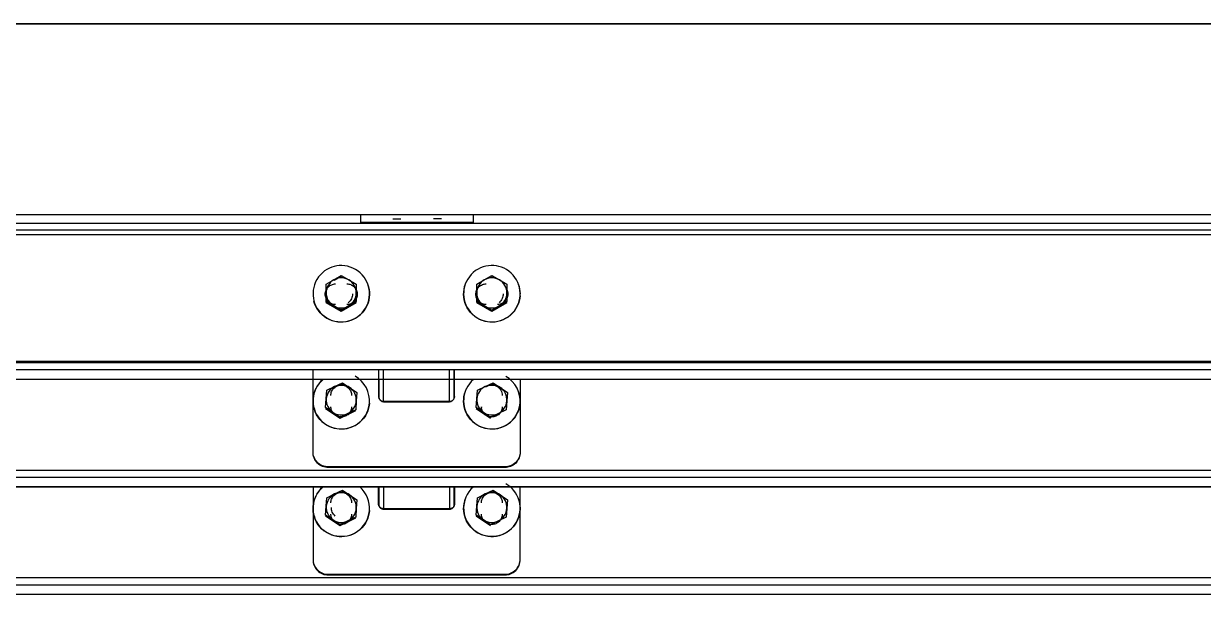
# Model space of a CAD drawing. Header units: millimetres. Extents: x 4625 to 14334, y 16216 to 31562.
# Drawn here: x 9038 to 9665, y 24792 to 25095 of the extents above; entities that cross this region are included whole.
import ezdxf

# ---------------------------------------------------------------- set-up
doc = ezdxf.new("R2010")
doc.units = ezdxf.units.MM
doc.header["$LTSCALE"] = 3
doc.layers.add('Default', color=7, linetype='Continuous')

msp = doc.modelspace()

# ---------------------------------------------------------------- linework, layer by layer
at = {"layer": 'Default'}
for p, q in [((8414.65, 25094.55), (10915.65, 25094.55)), ((8414.65, 25094.41), (10915.65, 25094.41)), ((8412.65, 24993.3), (10917.65, 24993.3)), ((9217.48, 24989.02), (9217.48, 24993.01)), ((9277.48, 24989.02), (9217.48, 24989.02)), ((9234.48, 24991.01), (9238.73, 24991.01)), ((9260.48, 24991.01), (9256.23, 24991.01)), ((9277.48, 24989.02), (9277.48, 24993.01)), ((10917.65, 24988.49), (8412.65, 24988.49)), ((8452.65, 24985.14), (10877.65, 24985.14)), ((10877.65, 24982.48), (8452.65, 24982.48)), ((9207.15, 24960.41), (9203.34, 24958.21)), ((9287.15, 24960.8), (9287.15, 24959.62)), ((9199.15, 24946.58), (9199.15, 24946.98)), ((9199.15, 24946.58), (9207.15, 24941.98)), ((9207.15, 24941.98), (9215.15, 24946.58)), ((9215.15, 24946.58), (9215.15, 24946.98)), ((9279.15, 24946.58), (9279.15, 24946.98)), ((9279.15, 24946.58), (9287.15, 24941.98)), ((9287.15, 24941.98), (9295.15, 24946.58)), ((9295.15, 24946.58), (9295.15, 24946.98)), ((9207.15, 24942.37), (9207.15, 24943.66)), ((10878.65, 24914.5), (8451.65, 24914.5)), ((10875.65, 24915.14), (8454.65, 24915.14)), ((10875.65, 24915), (8454.65, 24915)), ((10878.65, 24910.77), (8451.65, 24910.77)), ((9192.15, 24866.95), (9192.15, 24910.77)), ((9192.15, 24867.3), (9192.15, 24910.77)), ((9227.15, 24896.38), (9227.15, 24910.77)), ((9229.65, 24893.89), (9229.65, 24910.77)), ((9264.65, 24893.89), (9264.65, 24910.77)), ((9267.15, 24896.38), (9267.15, 24910.77)), ((9267.15, 24896.38), (9267.15, 24910.77)), ((9267.3, 24896.23), (9267.3, 24910.77)), ((10878.65, 24905.67), (8451.65, 24905.67)), ((10878.65, 24905.67), (8451.65, 24905.67)), ((9207.8, 24903.96), (9207.71, 24902.78)), ((9227, 24905.67), (9227, 24896.23)), ((9227.15, 24905.67), (9227.15, 24896.38)), ((9287.8, 24903.96), (9287.71, 24902.78)), ((9302.15, 24905.67), (9302.15, 24866.95)), ((9302.15, 24905.67), (9302.15, 24867.3)), ((9227, 24896.58), (9227, 24896.23)), ((9267.3, 24896.58), (9267.3, 24896.23)), ((9198.85, 24890.34), (9206.51, 24885.18)), ((9206.51, 24885.18), (9214.81, 24889.22)), ((9229.5, 24894.09), (9264.8, 24894.09)), ((9229.65, 24893.89), (9264.65, 24893.89)), ((9278.85, 24890.34), (9286.51, 24885.18)), ((9281.65, 24891.24), (9281.65, 24890.89)), ((8451.65, 24857.48), (10878.65, 24857.48)), ((9294.15, 24859.32), (9200.15, 24859.32)), ((9294.15, 24858.97), (9200.15, 24858.97)), ((8451.65, 24853.74), (10878.65, 24853.74)), ((8451.65, 24848.65), (10878.65, 24848.65)), ((10878.65, 24848.64), (8451.65, 24848.64)), ((9192.15, 24848.65), (9192.15, 24809.93)), ((9192.15, 24848.65), (9192.15, 24810.28)), ((9207.8, 24846.94), (9207.71, 24845.76)), ((9227, 24839.21), (9227, 24848.65)), ((9227.15, 24848.65), (9227.15, 24839.35)), ((9227.15, 24848.65), (9227.15, 24839.35)), ((9229.65, 24848.65), (9229.65, 24836.86)), ((9264.65, 24848.65), (9264.65, 24836.86)), ((9267.15, 24839.35), (9267.15, 24848.65)), ((9267.15, 24848.65), (9267.15, 24839.35)), ((9267.3, 24848.65), (9267.3, 24839.21)), ((9287.8, 24846.94), (9287.71, 24845.76)), ((9302.15, 24809.93), (9302.15, 24848.65)), ((9302.15, 24810.28), (9302.15, 24848.65)), ((9227, 24839.21), (9227, 24839.55)), ((9267.3, 24839.21), (9267.3, 24839.55)), ((9198.85, 24833.31), (9206.51, 24828.16)), ((9206.51, 24828.16), (9214.81, 24832.2)), ((9264.8, 24837.06), (9229.5, 24837.06)), ((9229.65, 24836.86), (9264.65, 24836.86)), ((9278.85, 24833.31), (9286.51, 24828.16)), ((9281.65, 24833.87), (9281.65, 24834.22)), ((9200.15, 24802.3), (9294.15, 24802.3)), ((9200.15, 24801.95), (9294.15, 24801.95)), ((10878.65, 24800.45), (8451.65, 24800.45)), ((8451.65, 24796.71), (10878.65, 24796.71)), ((10878.65, 24791.62), (8451.65, 24791.62)), ((10878.65, 24791.61), (8451.65, 24791.61))]:
    msp.add_line(p, q, dxfattribs=at)
for points in [[(9221.68, 24954.93, 0), (9221.28, 24956.22, 0), (9220.75, 24957.51, 0), (9220.08, 24958.77, 0), (9219.28, 24960, 0), (9218.33, 24961.17, 0), (9217.26, 24962.25, 0), (9216.06, 24963.23, 0), (9214.77, 24964.08, 0), (9213.39, 24964.8, 0), (9211.96, 24965.37, 0), (9210.49, 24965.78, 0), (9209.01, 24966.04, 0), (9207.54, 24966.15, 0), (9206.11, 24966.12, 0), (9204.72, 24965.96, 0), (9203.4, 24965.68, 0), (9202.11, 24965.29, 0), (9200.82, 24964.76, 0), (9199.55, 24964.09, 0), (9198.32, 24963.29, 0), (9197.15, 24962.34, 0), (9196.07, 24961.27, 0), (9195.09, 24960.08, 0), (9194.23, 24958.79, 0), (9193.51, 24957.42, 0), (9192.94, 24955.99, 0), (9192.53, 24954.52, 0), (9192.27, 24953.05, 0), (9192.16, 24951.58, 0), (9192.19, 24950.15, 0), (9192.35, 24948.77, 0), (9192.63, 24947.45, 0)], [(9302.11, 24950.15, 0), (9302.15, 24951.49, 0), (9302.06, 24952.88, 0), (9301.83, 24954.3, 0), (9301.45, 24955.72, 0), (9300.92, 24957.12, 0), (9300.25, 24958.49, 0), (9299.43, 24959.79, 0), (9298.47, 24961.01, 0), (9297.4, 24962.12, 0), (9296.22, 24963.11, 0), (9294.95, 24963.97, 0), (9293.63, 24964.69, 0), (9292.27, 24965.26, 0), (9290.9, 24965.68, 0), (9289.54, 24965.96, 0), (9288.2, 24966.12, 0), (9286.85, 24966.15, 0), (9285.46, 24966.06, 0), (9284.04, 24965.83, 0), (9282.62, 24965.46, 0), (9281.21, 24964.93, 0), (9279.84, 24964.26, 0), (9278.53, 24963.44, 0), (9277.31, 24962.48, 0), (9276.19, 24961.41, 0), (9275.2, 24960.23, 0), (9274.34, 24958.97, 0), (9273.62, 24957.66, 0), (9273.05, 24956.3, 0), (9272.63, 24954.93, 0), (9272.34, 24953.57, 0), (9272.19, 24952.24, 0)], [(9203.15, 24958.55, 0), (9202.31, 24957.99, 0), (9201.52, 24957.31, 0), (9200.82, 24956.51, 0), (9200.22, 24955.63, 0), (9199.75, 24954.67, 0), (9199.41, 24953.67, 0), (9199.22, 24952.65, 0), (9199.15, 24951.64, 0)], [(9199.15, 24956.2, 0), (9203.15, 24958.55, 0)], [(9203.15, 24958.55, 0), (9207.15, 24960.8, 0)], [(9211.15, 24958.55, 0), (9210.24, 24959, 0), (9209.26, 24959.34, 0), (9208.22, 24959.55, 0), (9207.15, 24959.62, 0), (9206.08, 24959.55, 0), (9205.05, 24959.34, 0), (9204.06, 24959, 0), (9203.15, 24958.55, 0)], [(9207.15, 24960.8, 0), (9211.15, 24958.55, 0)], [(9215.15, 24951.64, 0), (9215.09, 24952.65, 0), (9214.89, 24953.67, 0), (9214.55, 24954.67, 0), (9214.08, 24955.63, 0), (9213.48, 24956.51, 0), (9212.78, 24957.31, 0), (9212, 24957.99, 0), (9211.15, 24958.55, 0)], [(9211.15, 24958.55, 0), (9215.15, 24956.2, 0)], [(9219.84, 24959.03, 0), (9220.95, 24956.93, 0), (9221.68, 24954.79, 0)], [(9272.19, 24952.1, 0), (9272.36, 24953.55, 0), (9272.69, 24955.03, 0), (9273.19, 24956.51, 0), (9273.85, 24957.97, 0)], [(9279.15, 24956.2, 0), (9283.15, 24958.55, 0)], [(9283.15, 24958.55, 0), (9282.31, 24957.99, 0), (9281.52, 24957.31, 0), (9280.82, 24956.51, 0), (9280.22, 24955.63, 0), (9279.75, 24954.67, 0), (9279.41, 24953.67, 0), (9279.22, 24952.65, 0), (9279.15, 24951.64, 0)], [(9283.15, 24958.55, 0), (9287.15, 24960.8, 0)], [(9287.15, 24959.62, 0), (9286.08, 24959.55, 0), (9285.05, 24959.34, 0), (9284.06, 24959, 0), (9283.15, 24958.55, 0)], [(9287.15, 24960.8, 0), (9291.15, 24958.55, 0)], [(9291.15, 24958.55, 0), (9290.24, 24959, 0), (9289.26, 24959.34, 0), (9288.22, 24959.55, 0), (9287.15, 24959.62, 0)], [(9291.15, 24958.55, 0), (9295.15, 24956.2, 0)], [(9295.15, 24951.64, 0), (9295.09, 24952.65, 0), (9294.89, 24953.67, 0), (9294.55, 24954.67, 0), (9294.08, 24955.63, 0), (9293.48, 24956.51, 0), (9292.78, 24957.31, 0), (9292, 24957.99, 0), (9291.15, 24958.55, 0)], [(9192.63, 24947.45, 0), (9193.02, 24946.16, 0), (9193.55, 24944.88, 0), (9194.22, 24943.61, 0), (9195.03, 24942.38, 0), (9195.97, 24941.21, 0), (9197.05, 24940.13, 0), (9198.24, 24939.16, 0), (9199.53, 24938.3, 0), (9200.91, 24937.59, 0), (9202.34, 24937.02, 0), (9203.81, 24936.6, 0), (9205.29, 24936.34, 0), (9206.76, 24936.23, 0), (9208.2, 24936.26, 0), (9209.58, 24936.43, 0), (9210.9, 24936.7, 0), (9212.19, 24937.1, 0), (9213.48, 24937.63, 0), (9214.75, 24938.29, 0), (9215.98, 24939.1, 0), (9217.15, 24940.04, 0), (9218.24, 24941.11, 0), (9219.22, 24942.3, 0), (9220.07, 24943.59, 0), (9220.79, 24944.96, 0), (9221.36, 24946.39, 0), (9221.77, 24947.86, 0), (9222.04, 24949.34, 0), (9222.15, 24950.8, 0), (9222.12, 24952.23, 0), (9221.95, 24953.62, 0), (9221.68, 24954.93, 0)], [(9221.68, 24954.79, 0), (9221.95, 24953.48, 0), (9222.12, 24952.09, 0), (9222.15, 24950.66, 0), (9222.04, 24949.2, 0), (9221.77, 24947.72, 0), (9221.36, 24946.26, 0), (9220.79, 24944.82, 0), (9220.07, 24943.45, 0), (9219.22, 24942.16, 0), (9218.24, 24940.97, 0), (9217.15, 24939.9, 0), (9215.98, 24938.96, 0), (9214.75, 24938.15, 0), (9213.48, 24937.49, 0), (9212.19, 24936.96, 0), (9210.9, 24936.56, 0), (9209.58, 24936.29, 0), (9208.2, 24936.13, 0), (9206.76, 24936.09, 0), (9205.29, 24936.2, 0), (9203.81, 24936.46, 0), (9202.34, 24936.88, 0), (9200.91, 24937.45, 0), (9199.53, 24938.16, 0), (9198.24, 24939.02, 0), (9197.05, 24939.99, 0), (9195.97, 24941.08, 0), (9195.03, 24942.24, 0), (9194.22, 24943.47, 0), (9193.55, 24944.74, 0), (9193.02, 24946.02, 0), (9192.63, 24947.31, 0)], [(9204.15, 24945.43, 0), (9203.63, 24945.45, 0), (9203.1, 24945.53, 0), (9202.58, 24945.66, 0), (9202.06, 24945.84, 0), (9201.56, 24946.07, 0), (9201.09, 24946.36, 0), (9200.65, 24946.68, 0), (9200.24, 24947.05, 0), (9199.88, 24947.45, 0), (9199.57, 24947.88, 0), (9199.3, 24948.32, 0), (9199.08, 24948.79, 0), (9198.9, 24949.3, 0), (9198.76, 24949.82, 0), (9198.68, 24950.36, 0), (9198.65, 24950.91, 0), (9198.68, 24951.46, 0), (9198.76, 24952, 0), (9198.9, 24952.53, 0), (9199.08, 24953.03, 0), (9199.3, 24953.51, 0), (9199.57, 24953.95, 0), (9199.88, 24954.37, 0), (9200.24, 24954.77, 0), (9200.65, 24955.14, 0), (9201.09, 24955.47, 0), (9201.56, 24955.75, 0), (9202.06, 24955.99, 0), (9202.58, 24956.17, 0), (9203.1, 24956.3, 0), (9203.63, 24956.37, 0), (9204.15, 24956.4, 0)], [(9199.15, 24951.64, 0), (9199.15, 24956.2, 0)], [(9199.15, 24951.64, 0), (9199.22, 24950.63, 0), (9199.41, 24949.61, 0), (9199.75, 24948.61, 0), (9200.22, 24947.65, 0), (9200.82, 24946.76, 0), (9201.52, 24945.97, 0), (9202.31, 24945.29, 0), (9203.15, 24944.73, 0)], [(9199.15, 24946.98, 0), (9199.15, 24951.64, 0)], [(9210.15, 24956.4, 0), (9210.65, 24956.38, 0), (9211.15, 24956.31, 0), (9211.66, 24956.19, 0), (9212.18, 24956.01, 0), (9212.68, 24955.79, 0), (9213.16, 24955.51, 0), (9213.62, 24955.17, 0), (9214.04, 24954.79, 0), (9214.42, 24954.37, 0), (9214.75, 24953.92, 0), (9215.04, 24953.43, 0), (9215.27, 24952.93, 0), (9215.44, 24952.42, 0), (9215.56, 24951.91, 0), (9215.63, 24951.41, 0), (9215.65, 24950.91, 0), (9215.63, 24950.42, 0), (9215.56, 24949.91, 0), (9215.44, 24949.4, 0), (9215.27, 24948.89, 0), (9215.04, 24948.39, 0), (9214.75, 24947.91, 0), (9214.42, 24947.45, 0), (9214.04, 24947.03, 0), (9213.62, 24946.65, 0), (9213.16, 24946.32, 0), (9212.68, 24946.04, 0), (9212.18, 24945.81, 0), (9211.66, 24945.64, 0), (9211.15, 24945.52, 0), (9210.65, 24945.45, 0), (9210.15, 24945.43, 0)], [(9213.15, 24951.05, 0), (9213.12, 24950.43, 0), (9213.02, 24949.8, 0), (9212.84, 24949.15, 0), (9212.59, 24948.52, 0), (9212.26, 24947.91, 0), (9211.85, 24947.33, 0), (9211.37, 24946.8, 0), (9210.84, 24946.33, 0)], [(9211.15, 24944.73, 0), (9212, 24945.29, 0), (9212.78, 24945.97, 0), (9213.48, 24946.76, 0), (9214.08, 24947.65, 0), (9214.55, 24948.61, 0), (9214.89, 24949.61, 0), (9215.09, 24950.63, 0), (9215.15, 24951.64, 0)], [(9215.15, 24956.2, 0), (9215.15, 24951.64, 0)], [(9215.15, 24951.64, 0), (9215.15, 24946.98, 0)], [(9272.19, 24952.24, 0), (9272.15, 24950.89, 0), (9272.25, 24949.5, 0), (9272.48, 24948.09, 0), (9272.85, 24946.67, 0), (9273.38, 24945.26, 0), (9274.05, 24943.9, 0), (9274.88, 24942.59, 0), (9275.83, 24941.37, 0), (9276.91, 24940.26, 0), (9278.09, 24939.27, 0), (9279.35, 24938.41, 0), (9280.67, 24937.7, 0), (9282.03, 24937.13, 0), (9283.4, 24936.7, 0), (9284.76, 24936.42, 0), (9286.11, 24936.26, 0), (9287.45, 24936.23, 0), (9288.85, 24936.32, 0), (9290.26, 24936.55, 0), (9291.69, 24936.93, 0), (9293.09, 24937.45, 0), (9294.46, 24938.13, 0), (9295.77, 24938.95, 0), (9296.99, 24939.9, 0), (9298.11, 24940.97, 0), (9299.1, 24942.15, 0), (9299.96, 24943.41, 0), (9300.68, 24944.73, 0), (9301.25, 24946.08, 0), (9301.67, 24947.45, 0), (9301.96, 24948.81, 0), (9302.11, 24950.15, 0)], [(9302.11, 24950.01, 0), (9301.96, 24948.67, 0), (9301.67, 24947.31, 0), (9301.25, 24945.94, 0), (9300.68, 24944.59, 0), (9299.96, 24943.27, 0), (9299.1, 24942.01, 0), (9298.11, 24940.83, 0), (9296.99, 24939.76, 0), (9295.77, 24938.81, 0), (9294.46, 24937.99, 0), (9293.09, 24937.31, 0), (9291.69, 24936.79, 0), (9290.26, 24936.41, 0), (9288.85, 24936.18, 0), (9287.45, 24936.09, 0), (9286.11, 24936.13, 0), (9284.76, 24936.28, 0), (9283.4, 24936.56, 0), (9282.03, 24936.99, 0), (9280.67, 24937.56, 0), (9279.35, 24938.27, 0), (9278.09, 24939.13, 0), (9276.91, 24940.12, 0), (9275.83, 24941.24, 0), (9274.88, 24942.45, 0), (9274.05, 24943.76, 0), (9273.38, 24945.12, 0), (9272.85, 24946.53, 0), (9272.48, 24947.95, 0), (9272.25, 24949.36, 0), (9272.15, 24950.75, 0), (9272.19, 24952.1, 0)], [(9284.15, 24945.43, 0), (9283.66, 24945.45, 0), (9283.15, 24945.52, 0), (9282.64, 24945.64, 0), (9282.13, 24945.81, 0), (9281.63, 24946.04, 0), (9281.14, 24946.32, 0), (9280.68, 24946.65, 0), (9280.26, 24947.03, 0), (9279.88, 24947.45, 0), (9279.55, 24947.91, 0), (9279.27, 24948.39, 0), (9279.04, 24948.89, 0), (9278.86, 24949.4, 0), (9278.74, 24949.91, 0), (9278.67, 24950.42, 0), (9278.65, 24950.91, 0), (9278.67, 24951.41, 0), (9278.74, 24951.91, 0), (9278.86, 24952.42, 0), (9279.04, 24952.93, 0), (9279.27, 24953.43, 0), (9279.55, 24953.92, 0), (9279.88, 24954.37, 0), (9280.26, 24954.79, 0), (9280.68, 24955.17, 0), (9281.14, 24955.51, 0), (9281.63, 24955.79, 0), (9282.13, 24956.01, 0), (9282.64, 24956.19, 0), (9283.15, 24956.31, 0), (9283.66, 24956.38, 0), (9284.15, 24956.4, 0)], [(9279.15, 24951.64, 0), (9279.15, 24956.2, 0)], [(9279.15, 24946.98, 0), (9279.15, 24951.64, 0)], [(9279.15, 24951.64, 0), (9279.22, 24950.63, 0), (9279.41, 24949.61, 0), (9279.75, 24948.61, 0), (9280.22, 24947.65, 0), (9280.82, 24946.76, 0), (9281.52, 24945.97, 0), (9282.31, 24945.29, 0), (9283.15, 24944.73, 0)], [(9294.87, 24953.73, 0), (9295.21, 24953.06, 0), (9295.45, 24952.37, 0), (9295.6, 24951.69, 0), (9295.65, 24951.01, 0), (9295.62, 24950.35, 0), (9295.51, 24949.66, 0), (9295.3, 24948.97, 0), (9294.99, 24948.3, 0), (9294.58, 24947.66, 0), (9294.08, 24947.07, 0), (9293.51, 24946.57, 0), (9292.87, 24946.15, 0), (9292.2, 24945.82, 0), (9291.51, 24945.6, 0), (9290.82, 24945.47, 0), (9290.15, 24945.43, 0)], [(9293.15, 24951.05, 0), (9293.12, 24950.45, 0), (9293.03, 24949.84, 0), (9292.86, 24949.21, 0), (9292.62, 24948.6, 0), (9292.31, 24948, 0), (9291.93, 24947.43, 0), (9291.48, 24946.91, 0), (9290.97, 24946.44, 0)], [(9291.15, 24944.73, 0), (9292, 24945.29, 0), (9292.78, 24945.97, 0), (9293.48, 24946.76, 0), (9294.08, 24947.65, 0), (9294.55, 24948.61, 0), (9294.89, 24949.61, 0), (9295.09, 24950.63, 0), (9295.15, 24951.64, 0)], [(9295.15, 24956.2, 0), (9295.15, 24951.64, 0)], [(9295.15, 24951.64, 0), (9295.15, 24946.98, 0)], [(9301.21, 24956.26, 0), (9301.63, 24954.97, 0), (9301.92, 24953.67, 0), (9302.15, 24951.12, 0)], [(9203.15, 24944.73, 0), (9199.15, 24946.98, 0)], [(9203.15, 24944.73, 0), (9204.06, 24944.28, 0), (9205.05, 24943.94, 0), (9206.08, 24943.73, 0), (9207.15, 24943.66, 0)], [(9207.15, 24942.37, 0), (9203.15, 24944.73, 0)], [(9211.15, 24944.73, 0), (9207.15, 24942.37, 0)], [(9207.15, 24943.66, 0), (9208.22, 24943.73, 0), (9209.26, 24943.94, 0), (9210.24, 24944.28, 0), (9211.15, 24944.73, 0)], [(9215.15, 24946.98, 0), (9211.15, 24944.73, 0)], [(9283.15, 24944.73, 0), (9279.15, 24946.98, 0)], [(9287.15, 24942.37, 0), (9283.15, 24944.73, 0)], [(9283.15, 24944.73, 0), (9284.06, 24944.28, 0), (9285.05, 24943.94, 0), (9286.08, 24943.73, 0), (9287.15, 24943.66, 0), (9288.22, 24943.73, 0), (9289.26, 24943.94, 0), (9290.24, 24944.28, 0), (9291.15, 24944.73, 0)], [(9291.15, 24944.73, 0), (9287.15, 24942.37, 0)], [(9295.15, 24946.98, 0), (9291.15, 24944.73, 0)], [(9222.11, 24893.33, 0), (9222.13, 24895.25, 0), (9221.87, 24897.25, 0), (9221.33, 24899.26, 0), (9220.48, 24901.23, 0), (9219.34, 24903.09, 0), (9217.93, 24904.78, 0), (9216.3, 24906.23, 0), (9214.5, 24907.42, 0)], [(9302.11, 24893.33, 0), (9302.13, 24895.23, 0), (9301.88, 24897.21, 0), (9301.35, 24899.2, 0), (9300.53, 24901.15, 0), (9299.41, 24903, 0), (9298.03, 24904.68, 0), (9296.42, 24906.14, 0), (9294.65, 24907.33, 0)], [(9197.32, 24905.67, 0), (9196.2, 24904.6, 0), (9195.2, 24903.42, 0), (9194.34, 24902.16, 0), (9193.63, 24900.84, 0), (9193.05, 24899.49, 0), (9192.63, 24898.12, 0), (9192.34, 24896.76, 0), (9192.19, 24895.42, 0)], [(9192.19, 24895.28, 0), (9192.35, 24896.65, 0), (9192.65, 24898.05, 0), (9193.09, 24899.45, 0), (9193.69, 24900.84, 0)], [(9194.27, 24901.9, 0), (9195.71, 24903.91, 0), (9197.48, 24905.67, 0)], [(9203.64, 24901.99, 0), (9202.76, 24901.49, 0), (9201.93, 24900.87, 0), (9201.18, 24900.13, 0), (9200.52, 24899.28, 0), (9199.98, 24898.36, 0), (9199.58, 24897.39, 0), (9199.31, 24896.38, 0), (9199.17, 24895.38, 0)], [(9199.49, 24899.93, 0), (9203.64, 24901.99, 0)], [(9201.65, 24897.23, 0), (9201.67, 24897.72, 0), (9201.74, 24898.23, 0), (9201.86, 24898.74, 0), (9202.04, 24899.25, 0), (9202.27, 24899.75, 0), (9202.55, 24900.23, 0), (9202.88, 24900.69, 0), (9203.26, 24901.11, 0), (9203.68, 24901.49, 0), (9204.14, 24901.82, 0), (9204.63, 24902.1, 0), (9205.13, 24902.33, 0), (9205.64, 24902.5, 0), (9206.15, 24902.62, 0), (9206.66, 24902.69, 0), (9207.15, 24902.72, 0), (9207.65, 24902.69, 0), (9208.15, 24902.62, 0), (9208.66, 24902.5, 0), (9209.18, 24902.33, 0), (9209.68, 24902.1, 0), (9210.16, 24901.82, 0), (9210.62, 24901.49, 0), (9211.04, 24901.11, 0), (9211.42, 24900.69, 0), (9211.75, 24900.23, 0), (9212.04, 24899.75, 0), (9212.27, 24899.25, 0), (9212.44, 24898.74, 0), (9212.56, 24898.23, 0), (9212.63, 24897.72, 0), (9212.65, 24897.23, 0)], [(9203.64, 24901.99, 0), (9207.8, 24903.96, 0)], [(9207.71, 24902.78, 0), (9206.64, 24902.79, 0), (9205.59, 24902.65, 0), (9204.58, 24902.38, 0), (9203.64, 24901.99, 0)], [(9211.62, 24901.44, 0), (9210.75, 24901.95, 0), (9209.79, 24902.36, 0), (9208.77, 24902.64, 0), (9207.71, 24902.78, 0)], [(9207.8, 24903.96, 0), (9211.62, 24901.44, 0)], [(9215.13, 24894.27, 0), (9215.14, 24895.28, 0), (9215.01, 24896.31, 0), (9214.75, 24897.33, 0), (9214.34, 24898.32, 0), (9213.81, 24899.25, 0), (9213.17, 24900.08, 0), (9212.43, 24900.82, 0), (9211.62, 24901.44, 0)], [(9211.62, 24901.44, 0), (9215.45, 24898.81, 0)], [(9277.32, 24905.67, 0), (9276.2, 24904.6, 0), (9275.2, 24903.42, 0), (9274.34, 24902.16, 0), (9273.63, 24900.84, 0), (9273.05, 24899.49, 0), (9272.63, 24898.12, 0), (9272.34, 24896.76, 0), (9272.19, 24895.42, 0)], [(9272.19, 24895.28, 0), (9272.35, 24896.67, 0), (9272.66, 24898.09, 0), (9273.12, 24899.52, 0), (9273.73, 24900.92, 0)], [(9283.64, 24901.99, 0), (9282.76, 24901.49, 0), (9281.93, 24900.87, 0), (9281.18, 24900.13, 0), (9280.52, 24899.28, 0), (9279.98, 24898.36, 0), (9279.58, 24897.39, 0), (9279.31, 24896.38, 0), (9279.17, 24895.38, 0)], [(9279.49, 24899.93, 0), (9283.64, 24901.99, 0)], [(9283.64, 24901.99, 0), (9287.8, 24903.96, 0)], [(9287.71, 24902.78, 0), (9286.64, 24902.79, 0), (9285.59, 24902.65, 0), (9284.58, 24902.38, 0), (9283.64, 24901.99, 0)], [(9284.02, 24901.74, 0), (9284.69, 24902.13, 0), (9285.39, 24902.43, 0), (9286.1, 24902.61, 0), (9286.81, 24902.7, 0), (9287.49, 24902.7, 0), (9288.19, 24902.62, 0), (9288.91, 24902.43, 0), (9289.61, 24902.14, 0), (9290.28, 24901.74, 0), (9290.9, 24901.25, 0), (9291.44, 24900.67, 0), (9291.88, 24900.02, 0), (9292.23, 24899.34, 0), (9292.47, 24898.63, 0), (9292.61, 24897.92, 0), (9292.65, 24897.23, 0)], [(9291.62, 24901.44, 0), (9290.75, 24901.95, 0), (9289.79, 24902.36, 0), (9288.77, 24902.64, 0), (9287.71, 24902.78, 0)], [(9287.8, 24903.96, 0), (9291.62, 24901.44, 0)], [(9291.62, 24901.44, 0), (9295.45, 24898.81, 0)], [(9295.13, 24894.27, 0), (9295.14, 24895.28, 0), (9295.01, 24896.31, 0), (9294.75, 24897.33, 0), (9294.34, 24898.32, 0), (9293.81, 24899.25, 0), (9293.17, 24900.08, 0), (9292.43, 24900.82, 0), (9291.62, 24901.44, 0)], [(9192.19, 24895.42, 0), (9192.15, 24894.07, 0), (9192.25, 24892.69, 0), (9192.48, 24891.27, 0), (9192.85, 24889.85, 0), (9193.38, 24888.45, 0), (9194.05, 24887.08, 0), (9194.88, 24885.78, 0), (9195.83, 24884.56, 0), (9196.91, 24883.44, 0), (9198.09, 24882.45, 0), (9199.35, 24881.6, 0), (9200.67, 24880.88, 0), (9202.03, 24880.31, 0), (9203.4, 24879.89, 0), (9204.76, 24879.6, 0), (9206.11, 24879.45, 0), (9207.45, 24879.41, 0), (9208.85, 24879.51, 0), (9210.26, 24879.74, 0), (9211.69, 24880.11, 0), (9213.09, 24880.64, 0), (9214.46, 24881.31, 0), (9215.77, 24882.13, 0), (9216.99, 24883.08, 0), (9218.11, 24884.16, 0), (9219.1, 24885.33, 0), (9219.96, 24886.59, 0), (9220.68, 24887.91, 0), (9221.25, 24889.26, 0), (9221.67, 24890.63, 0), (9221.96, 24891.99, 0), (9222.11, 24893.33, 0)], [(9222.11, 24893.19, 0), (9221.96, 24891.85, 0), (9221.67, 24890.49, 0), (9221.25, 24889.12, 0), (9220.68, 24887.77, 0), (9219.96, 24886.45, 0), (9219.1, 24885.19, 0), (9218.11, 24884.02, 0), (9216.99, 24882.94, 0), (9215.77, 24881.99, 0), (9214.46, 24881.17, 0), (9213.09, 24880.5, 0), (9211.69, 24879.97, 0), (9210.26, 24879.6, 0), (9208.85, 24879.37, 0), (9207.45, 24879.28, 0), (9206.11, 24879.31, 0), (9204.76, 24879.46, 0), (9203.4, 24879.75, 0), (9202.03, 24880.17, 0), (9200.67, 24880.74, 0), (9199.35, 24881.46, 0), (9198.09, 24882.31, 0), (9196.91, 24883.31, 0), (9195.83, 24884.42, 0), (9194.88, 24885.64, 0), (9194.05, 24886.94, 0), (9193.38, 24888.31, 0), (9192.85, 24889.71, 0), (9192.48, 24891.13, 0), (9192.25, 24892.55, 0), (9192.15, 24893.93, 0), (9192.19, 24895.28, 0)], [(9198.85, 24890.73, 0), (9199.17, 24895.38, 0)], [(9199.17, 24895.38, 0), (9199.16, 24894.37, 0), (9199.29, 24893.33, 0), (9199.56, 24892.31, 0), (9199.96, 24891.32, 0), (9200.49, 24890.4, 0), (9201.14, 24889.56, 0), (9201.87, 24888.82, 0), (9202.68, 24888.21, 0)], [(9199.17, 24895.38, 0), (9199.49, 24899.93, 0)], [(9215.45, 24898.81, 0), (9215.13, 24894.27, 0)], [(9227, 24896.58, 0), (9227.01, 24896.36, 0), (9227.04, 24896.13, 0), (9227.1, 24895.89, 0), (9227.18, 24895.66, 0), (9227.28, 24895.43, 0), (9227.41, 24895.22, 0), (9227.56, 24895.01, 0), (9227.73, 24894.82, 0), (9227.93, 24894.64, 0), (9228.13, 24894.49, 0), (9228.35, 24894.36, 0), (9228.58, 24894.26, 0), (9228.81, 24894.18, 0), (9229.05, 24894.13, 0), (9229.28, 24894.1, 0), (9229.5, 24894.09, 0)], [(9227.15, 24896.38, 0), (9227.16, 24896.16, 0), (9227.19, 24895.93, 0), (9227.25, 24895.69, 0), (9227.33, 24895.46, 0), (9227.43, 24895.24, 0), (9227.56, 24895.02, 0), (9227.71, 24894.81, 0), (9227.88, 24894.62, 0), (9228.08, 24894.44, 0), (9228.28, 24894.29, 0), (9228.5, 24894.17, 0), (9228.73, 24894.06, 0), (9228.96, 24893.98, 0), (9229.2, 24893.93, 0), (9229.43, 24893.9, 0), (9229.65, 24893.89, 0)], [(9264.65, 24893.89, 0), (9264.88, 24893.9, 0), (9265.11, 24893.93, 0), (9265.34, 24893.98, 0), (9265.57, 24894.06, 0), (9265.8, 24894.17, 0), (9266.02, 24894.29, 0), (9266.23, 24894.44, 0), (9266.42, 24894.62, 0), (9266.59, 24894.81, 0), (9266.74, 24895.02, 0), (9266.87, 24895.24, 0), (9266.98, 24895.46, 0), (9267.05, 24895.69, 0), (9267.11, 24895.93, 0), (9267.14, 24896.16, 0), (9267.15, 24896.38, 0)], [(9264.8, 24894.09, 0), (9265.03, 24894.1, 0), (9265.26, 24894.13, 0), (9265.49, 24894.18, 0), (9265.72, 24894.26, 0), (9265.95, 24894.36, 0), (9266.17, 24894.49, 0), (9266.38, 24894.64, 0), (9266.57, 24894.82, 0), (9266.74, 24895.01, 0), (9266.89, 24895.22, 0), (9267.02, 24895.43, 0), (9267.13, 24895.66, 0), (9267.2, 24895.89, 0), (9267.26, 24896.13, 0), (9267.29, 24896.36, 0), (9267.3, 24896.58, 0)], [(9272.19, 24895.42, 0), (9272.15, 24894.07, 0), (9272.25, 24892.69, 0), (9272.48, 24891.27, 0), (9272.85, 24889.85, 0), (9273.38, 24888.45, 0), (9274.05, 24887.08, 0), (9274.88, 24885.78, 0), (9275.83, 24884.56, 0), (9276.91, 24883.44, 0), (9278.09, 24882.45, 0), (9279.35, 24881.6, 0), (9280.67, 24880.88, 0), (9282.03, 24880.31, 0), (9283.4, 24879.89, 0), (9284.76, 24879.6, 0), (9286.11, 24879.45, 0), (9287.45, 24879.41, 0), (9288.85, 24879.51, 0), (9290.26, 24879.74, 0), (9291.69, 24880.11, 0), (9293.09, 24880.64, 0), (9294.46, 24881.31, 0), (9295.77, 24882.13, 0), (9296.99, 24883.08, 0), (9298.11, 24884.16, 0), (9299.1, 24885.33, 0), (9299.96, 24886.59, 0), (9300.68, 24887.91, 0), (9301.25, 24889.26, 0), (9301.67, 24890.63, 0), (9301.96, 24891.99, 0), (9302.11, 24893.33, 0)], [(9302.11, 24893.19, 0), (9301.96, 24891.85, 0), (9301.67, 24890.49, 0), (9301.25, 24889.12, 0), (9300.68, 24887.77, 0), (9299.96, 24886.45, 0), (9299.1, 24885.19, 0), (9298.11, 24884.02, 0), (9296.99, 24882.94, 0), (9295.77, 24881.99, 0), (9294.46, 24881.17, 0), (9293.09, 24880.5, 0), (9291.69, 24879.97, 0), (9290.26, 24879.6, 0), (9288.85, 24879.37, 0), (9287.45, 24879.28, 0), (9286.11, 24879.31, 0), (9284.76, 24879.46, 0), (9283.4, 24879.75, 0), (9282.03, 24880.17, 0), (9280.67, 24880.74, 0), (9279.35, 24881.46, 0), (9278.09, 24882.31, 0), (9276.91, 24883.31, 0), (9275.83, 24884.42, 0), (9274.88, 24885.64, 0), (9274.05, 24886.94, 0), (9273.38, 24888.31, 0), (9272.85, 24889.71, 0), (9272.48, 24891.13, 0), (9272.25, 24892.55, 0), (9272.15, 24893.93, 0), (9272.19, 24895.28, 0)], [(9278.85, 24890.73, 0), (9279.17, 24895.38, 0)], [(9279.17, 24895.38, 0), (9279.16, 24894.37, 0), (9279.29, 24893.33, 0), (9279.56, 24892.31, 0), (9279.96, 24891.32, 0), (9280.49, 24890.4, 0), (9281.14, 24889.56, 0), (9281.87, 24888.82, 0), (9282.68, 24888.21, 0)], [(9279.17, 24895.38, 0), (9279.49, 24899.93, 0)], [(9295.45, 24898.81, 0), (9295.13, 24894.27, 0)], [(9301.3, 24899.2, 0), (9301.75, 24897.67, 0), (9302.03, 24896.14, 0), (9302.15, 24894.64, 0), (9302.11, 24893.19, 0)], [(9202.68, 24888.21, 0), (9198.85, 24890.73, 0)], [(9212.65, 24891.24, 0), (9212.63, 24890.75, 0), (9212.56, 24890.24, 0), (9212.44, 24889.73, 0), (9212.27, 24889.22, 0), (9212.04, 24888.72, 0), (9211.75, 24888.24, 0), (9211.42, 24887.78, 0), (9211.04, 24887.36, 0), (9210.62, 24886.98, 0), (9210.16, 24886.65, 0), (9209.68, 24886.37, 0), (9209.18, 24886.14, 0), (9208.66, 24885.97, 0), (9208.15, 24885.85, 0), (9207.65, 24885.78, 0), (9207.15, 24885.76, 0), (9206.66, 24885.78, 0), (9206.15, 24885.85, 0), (9205.64, 24885.97, 0), (9205.13, 24886.14, 0), (9204.63, 24886.37, 0), (9204.14, 24886.65, 0), (9203.68, 24886.98, 0), (9203.26, 24887.36, 0), (9202.88, 24887.78, 0), (9202.55, 24888.24, 0), (9202.27, 24888.72, 0), (9202.04, 24889.22, 0), (9201.86, 24889.73, 0), (9201.74, 24890.24, 0), (9201.67, 24890.75, 0), (9201.65, 24891.24, 0)], [(9210.66, 24887.65, 0), (9211.54, 24888.15, 0), (9212.37, 24888.77, 0), (9213.13, 24889.52, 0), (9213.78, 24890.36, 0), (9214.32, 24891.28, 0), (9214.73, 24892.26, 0), (9215, 24893.26, 0), (9215.13, 24894.27, 0)], [(9214.81, 24889.62, 0), (9210.66, 24887.65, 0)], [(9215.13, 24894.27, 0), (9214.81, 24889.62, 0)], [(9282.68, 24888.21, 0), (9278.85, 24890.73, 0)], [(9292.65, 24891.24, 0), (9292.63, 24890.75, 0), (9292.56, 24890.24, 0), (9292.44, 24889.73, 0), (9292.27, 24889.22, 0), (9292.04, 24888.72, 0), (9291.75, 24888.24, 0), (9291.42, 24887.78, 0), (9291.04, 24887.36, 0), (9290.62, 24886.98, 0), (9290.16, 24886.65, 0), (9289.68, 24886.37, 0), (9289.18, 24886.14, 0), (9288.66, 24885.97, 0), (9288.15, 24885.85, 0), (9287.65, 24885.78, 0), (9287.15, 24885.76, 0), (9286.66, 24885.78, 0), (9286.15, 24885.85, 0), (9285.64, 24885.97, 0), (9285.13, 24886.14, 0), (9284.63, 24886.37, 0), (9284.14, 24886.65, 0), (9283.68, 24886.98, 0), (9283.26, 24887.36, 0), (9282.88, 24887.78, 0), (9282.55, 24888.24, 0), (9282.27, 24888.72, 0), (9282.04, 24889.22, 0), (9281.86, 24889.73, 0), (9281.74, 24890.24, 0), (9281.67, 24890.75, 0), (9281.65, 24891.24, 0)], [(9290.66, 24887.65, 0), (9291.54, 24888.15, 0), (9292.37, 24888.77, 0), (9293.13, 24889.52, 0), (9293.78, 24890.36, 0), (9294.32, 24891.28, 0), (9294.73, 24892.26, 0), (9295, 24893.26, 0), (9295.13, 24894.27, 0)], [(9294.81, 24889.62, 0), (9290.66, 24887.65, 0)], [(9295.13, 24894.27, 0), (9294.81, 24889.62, 0)], [(9202.68, 24888.21, 0), (9203.55, 24887.69, 0), (9204.51, 24887.29, 0), (9205.53, 24887.01, 0), (9206.59, 24886.86, 0), (9207.66, 24886.86, 0), (9208.71, 24886.99, 0), (9209.72, 24887.26, 0), (9210.66, 24887.65, 0)], [(9206.51, 24885.58, 0), (9202.68, 24888.21, 0)], [(9210.66, 24887.65, 0), (9206.51, 24885.58, 0)], [(9286.51, 24885.58, 0), (9282.68, 24888.21, 0)], [(9282.68, 24888.21, 0), (9283.55, 24887.69, 0), (9284.51, 24887.29, 0), (9285.53, 24887.01, 0), (9286.59, 24886.86, 0), (9287.66, 24886.86, 0), (9288.71, 24886.99, 0), (9289.72, 24887.26, 0), (9290.66, 24887.65, 0)], [(9290.66, 24887.65, 0), (9286.51, 24885.58, 0)], [(9200.15, 24859.32, 0), (9199.43, 24859.35, 0), (9198.7, 24859.45, 0), (9197.95, 24859.63, 0), (9197.21, 24859.88, 0), (9196.48, 24860.21, 0), (9195.77, 24860.62, 0), (9195.11, 24861.11, 0), (9194.49, 24861.66, 0), (9193.94, 24862.27, 0), (9193.46, 24862.93, 0), (9193.05, 24863.64, 0), (9192.71, 24864.36, 0), (9192.46, 24865.11, 0), (9192.29, 24865.85, 0), (9192.18, 24866.58, 0), (9192.15, 24867.3, 0)], [(9200.15, 24858.97, 0), (9199.43, 24859, 0), (9198.7, 24859.11, 0), (9197.95, 24859.28, 0), (9197.21, 24859.53, 0), (9196.48, 24859.86, 0), (9195.77, 24860.27, 0), (9195.11, 24860.76, 0), (9194.49, 24861.31, 0), (9193.94, 24861.92, 0), (9193.46, 24862.59, 0), (9193.05, 24863.29, 0), (9192.71, 24864.02, 0), (9192.46, 24864.76, 0), (9192.29, 24865.5, 0), (9192.18, 24866.24, 0), (9192.15, 24866.95, 0)], [(9302.15, 24867.3, 0), (9302.12, 24866.58, 0), (9302.02, 24865.85, 0), (9301.84, 24865.11, 0), (9301.59, 24864.36, 0), (9301.26, 24863.64, 0), (9300.85, 24862.93, 0), (9300.36, 24862.27, 0), (9299.81, 24861.66, 0), (9299.19, 24861.11, 0), (9298.53, 24860.62, 0), (9297.83, 24860.21, 0), (9297.1, 24859.88, 0), (9296.35, 24859.63, 0), (9295.61, 24859.45, 0), (9294.87, 24859.35, 0), (9294.15, 24859.32, 0)], [(9302.15, 24866.95, 0), (9302.12, 24866.24, 0), (9302.02, 24865.5, 0), (9301.84, 24864.76, 0), (9301.59, 24864.02, 0), (9301.26, 24863.29, 0), (9300.85, 24862.59, 0), (9300.36, 24861.92, 0), (9299.81, 24861.31, 0), (9299.19, 24860.76, 0), (9298.53, 24860.27, 0), (9297.83, 24859.86, 0), (9297.1, 24859.53, 0), (9296.35, 24859.28, 0), (9295.61, 24859.11, 0), (9294.87, 24859, 0), (9294.15, 24858.97, 0)], [(9197.32, 24848.65, 0), (9196.2, 24847.57, 0), (9195.2, 24846.4, 0), (9194.34, 24845.14, 0), (9193.63, 24843.82, 0), (9193.05, 24842.46, 0), (9192.63, 24841.09, 0), (9192.34, 24839.73, 0), (9192.19, 24838.39, 0)], [(9194.24, 24844.82, 0), (9195.69, 24846.86, 0), (9197.48, 24848.65, 0)], [(9203.64, 24844.97, 0), (9202.76, 24844.47, 0), (9201.93, 24843.84, 0), (9201.18, 24843.1, 0), (9200.52, 24842.26, 0), (9199.98, 24841.34, 0), (9199.58, 24840.36, 0), (9199.31, 24839.36, 0), (9199.17, 24838.35, 0)], [(9199.49, 24842.9, 0), (9203.64, 24844.97, 0)], [(9201.65, 24840.2, 0), (9201.67, 24840.7, 0), (9201.74, 24841.2, 0), (9201.86, 24841.71, 0), (9202.04, 24842.22, 0), (9202.27, 24842.72, 0), (9202.55, 24843.2, 0), (9202.88, 24843.66, 0), (9203.26, 24844.08, 0), (9203.68, 24844.46, 0), (9204.14, 24844.79, 0), (9204.63, 24845.08, 0), (9205.13, 24845.3, 0), (9205.64, 24845.48, 0), (9206.15, 24845.6, 0), (9206.66, 24845.67, 0), (9207.15, 24845.69, 0), (9207.65, 24845.67, 0), (9208.15, 24845.6, 0), (9208.66, 24845.48, 0), (9209.18, 24845.3, 0), (9209.68, 24845.08, 0), (9210.16, 24844.79, 0), (9210.62, 24844.46, 0), (9211.04, 24844.08, 0), (9211.42, 24843.66, 0), (9211.75, 24843.2, 0), (9212.04, 24842.72, 0), (9212.27, 24842.22, 0), (9212.44, 24841.71, 0), (9212.56, 24841.2, 0), (9212.63, 24840.7, 0), (9212.65, 24840.2, 0)], [(9203.64, 24844.97, 0), (9207.8, 24846.94, 0)], [(9207.71, 24845.76, 0), (9206.64, 24845.76, 0), (9205.59, 24845.62, 0), (9204.58, 24845.35, 0), (9203.64, 24844.97, 0)], [(9211.62, 24844.41, 0), (9210.75, 24844.92, 0), (9209.79, 24845.33, 0), (9208.77, 24845.61, 0), (9207.71, 24845.76, 0)], [(9207.8, 24846.94, 0), (9211.62, 24844.41, 0)], [(9211.62, 24844.41, 0), (9215.45, 24841.79, 0)], [(9215.13, 24837.24, 0), (9215.14, 24838.25, 0), (9215.01, 24839.28, 0), (9214.75, 24840.31, 0), (9214.34, 24841.29, 0), (9213.81, 24842.22, 0), (9213.17, 24843.06, 0), (9212.43, 24843.79, 0), (9211.62, 24844.41, 0)], [(9222.11, 24836.31, 0), (9222.14, 24837.88, 0), (9221.99, 24839.52, 0), (9221.65, 24841.18, 0), (9221.11, 24842.83, 0), (9220.36, 24844.44, 0), (9219.41, 24845.97, 0), (9218.28, 24847.38, 0), (9216.99, 24848.65, 0)], [(9277.32, 24848.65, 0), (9276.04, 24847.4, 0), (9274.96, 24846.07, 0), (9274.07, 24844.67, 0), (9273.34, 24843.18, 0), (9272.76, 24841.56, 0), (9272.36, 24839.82, 0), (9272.17, 24837.99, 0), (9272.2, 24836.13, 0), (9272.48, 24834.26, 0), (9272.99, 24832.43, 0), (9273.72, 24830.69, 0), (9274.66, 24829.07, 0), (9275.76, 24827.61, 0), (9277.01, 24826.33, 0), (9278.34, 24825.24, 0), (9279.74, 24824.34, 0)], [(9283.64, 24844.97, 0), (9282.76, 24844.47, 0), (9281.93, 24843.84, 0), (9281.18, 24843.1, 0), (9280.52, 24842.26, 0), (9279.98, 24841.34, 0), (9279.58, 24840.36, 0), (9279.31, 24839.36, 0), (9279.17, 24838.35, 0)], [(9279.49, 24842.9, 0), (9283.64, 24844.97, 0)], [(9279.74, 24824.34, 0), (9280.94, 24823.73, 0), (9282.23, 24823.21, 0), (9283.61, 24822.81, 0), (9285.06, 24822.53, 0), (9286.56, 24822.4, 0), (9288.08, 24822.41, 0), (9289.62, 24822.59, 0), (9291.13, 24822.92, 0), (9292.6, 24823.41, 0), (9294.01, 24824.04, 0), (9295.33, 24824.81, 0), (9296.55, 24825.69, 0), (9297.65, 24826.66, 0), (9298.62, 24827.71, 0), (9299.47, 24828.82, 0), (9300.19, 24829.95, 0), (9300.8, 24831.15, 0), (9301.32, 24832.44, 0), (9301.73, 24833.82, 0), (9302, 24835.26, 0), (9302.14, 24836.75, 0), (9302.12, 24838.28, 0), (9301.95, 24839.81, 0), (9301.61, 24841.32, 0), (9301.13, 24842.79, 0), (9300.49, 24844.19, 0), (9299.73, 24845.51, 0), (9298.84, 24846.72, 0), (9297.87, 24847.82, 0), (9296.81, 24848.79, 0), (9295.71, 24849.64, 0), (9294.56, 24850.36, 0)], [(9281.65, 24840.2, 0), (9281.67, 24840.7, 0), (9281.74, 24841.2, 0), (9281.86, 24841.71, 0), (9282.04, 24842.22, 0), (9282.27, 24842.72, 0), (9282.55, 24843.2, 0), (9282.88, 24843.66, 0), (9283.26, 24844.08, 0), (9283.68, 24844.46, 0), (9284.14, 24844.79, 0), (9284.63, 24845.08, 0), (9285.13, 24845.3, 0), (9285.64, 24845.48, 0), (9286.15, 24845.6, 0), (9286.66, 24845.67, 0), (9287.15, 24845.69, 0), (9287.65, 24845.67, 0), (9288.15, 24845.6, 0), (9288.66, 24845.48, 0), (9289.18, 24845.3, 0), (9289.68, 24845.08, 0), (9290.16, 24844.79, 0), (9290.62, 24844.46, 0), (9291.04, 24844.08, 0), (9291.42, 24843.66, 0), (9291.75, 24843.2, 0), (9292.04, 24842.72, 0), (9292.27, 24842.22, 0), (9292.44, 24841.71, 0), (9292.56, 24841.2, 0), (9292.63, 24840.7, 0), (9292.65, 24840.2, 0)], [(9283.64, 24844.97, 0), (9287.8, 24846.94, 0)], [(9287.71, 24845.76, 0), (9286.64, 24845.76, 0), (9285.59, 24845.62, 0), (9284.58, 24845.35, 0), (9283.64, 24844.97, 0)], [(9291.62, 24844.41, 0), (9290.75, 24844.92, 0), (9289.79, 24845.33, 0), (9288.77, 24845.61, 0), (9287.71, 24845.76, 0)], [(9287.8, 24846.94, 0), (9291.62, 24844.41, 0)], [(9291.62, 24844.41, 0), (9295.45, 24841.79, 0)], [(9295.13, 24837.24, 0), (9295.14, 24838.25, 0), (9295.01, 24839.28, 0), (9294.75, 24840.31, 0), (9294.34, 24841.29, 0), (9293.81, 24842.22, 0), (9293.17, 24843.06, 0), (9292.43, 24843.79, 0), (9291.62, 24844.41, 0)], [(9192.19, 24838.39, 0), (9192.15, 24837.05, 0), (9192.25, 24835.66, 0), (9192.48, 24834.25, 0), (9192.85, 24832.83, 0), (9193.38, 24831.42, 0), (9194.05, 24830.05, 0), (9194.88, 24828.75, 0), (9195.83, 24827.53, 0), (9196.91, 24826.42, 0), (9198.09, 24825.43, 0), (9199.35, 24824.57, 0), (9200.67, 24823.85, 0), (9202.03, 24823.29, 0), (9203.4, 24822.86, 0), (9204.76, 24822.58, 0), (9206.11, 24822.42, 0), (9207.45, 24822.39, 0), (9208.85, 24822.48, 0), (9210.26, 24822.71, 0), (9211.69, 24823.09, 0), (9213.09, 24823.61, 0), (9214.46, 24824.28, 0), (9215.77, 24825.1, 0), (9216.99, 24826.06, 0), (9218.11, 24827.13, 0), (9219.1, 24828.31, 0), (9219.96, 24829.57, 0), (9220.68, 24830.88, 0), (9221.25, 24832.24, 0), (9221.67, 24833.61, 0), (9221.96, 24834.97, 0), (9222.11, 24836.31, 0)], [(9222.11, 24836.17, 0), (9221.96, 24834.83, 0), (9221.67, 24833.47, 0), (9221.25, 24832.1, 0), (9220.68, 24830.74, 0), (9219.96, 24829.43, 0), (9219.1, 24828.17, 0), (9218.11, 24826.99, 0), (9216.99, 24825.92, 0), (9215.77, 24824.96, 0), (9214.46, 24824.14, 0), (9213.09, 24823.47, 0), (9211.69, 24822.95, 0), (9210.26, 24822.57, 0), (9208.85, 24822.34, 0), (9207.45, 24822.25, 0), (9206.11, 24822.28, 0), (9204.76, 24822.44, 0), (9203.4, 24822.72, 0), (9202.03, 24823.15, 0), (9200.67, 24823.72, 0), (9199.35, 24824.43, 0), (9198.09, 24825.29, 0), (9196.91, 24826.28, 0), (9195.83, 24827.39, 0), (9194.88, 24828.61, 0), (9194.05, 24829.92, 0), (9193.38, 24831.28, 0), (9192.85, 24832.69, 0), (9192.48, 24834.11, 0), (9192.25, 24835.52, 0), (9192.15, 24836.91, 0), (9192.19, 24838.25, 0)], [(9192.19, 24838.25, 0), (9192.35, 24839.61, 0), (9192.64, 24841, 0), (9193.08, 24842.38, 0), (9193.66, 24843.76, 0)], [(9198.85, 24833.71, 0), (9199.17, 24838.35, 0)], [(9199.17, 24838.35, 0), (9199.16, 24837.34, 0), (9199.29, 24836.31, 0), (9199.56, 24835.29, 0), (9199.96, 24834.3, 0), (9200.49, 24833.37, 0), (9201.14, 24832.53, 0), (9201.87, 24831.8, 0), (9202.68, 24831.18, 0)], [(9199.17, 24838.35, 0), (9199.49, 24842.9, 0)], [(9215.45, 24841.79, 0), (9215.13, 24837.24, 0)], [(9229.5, 24837.06, 0), (9229.26, 24837.07, 0), (9229.02, 24837.11, 0), (9228.78, 24837.17, 0), (9228.54, 24837.25, 0), (9228.32, 24837.36, 0), (9228.11, 24837.48, 0), (9227.91, 24837.63, 0), (9227.73, 24837.79, 0), (9227.57, 24837.97, 0), (9227.43, 24838.16, 0), (9227.3, 24838.38, 0), (9227.19, 24838.6, 0), (9227.11, 24838.83, 0), (9227.05, 24839.07, 0), (9227.01, 24839.31, 0), (9227, 24839.55, 0)], [(9227.15, 24839.35, 0), (9227.16, 24839.13, 0), (9227.19, 24838.9, 0), (9227.25, 24838.67, 0), (9227.33, 24838.44, 0), (9227.43, 24838.21, 0), (9227.56, 24837.99, 0), (9227.71, 24837.78, 0), (9227.88, 24837.59, 0), (9228.08, 24837.42, 0), (9228.28, 24837.27, 0), (9228.5, 24837.14, 0), (9228.73, 24837.04, 0), (9228.96, 24836.96, 0), (9229.2, 24836.9, 0), (9229.43, 24836.87, 0), (9229.65, 24836.86, 0)], [(9264.65, 24836.86, 0), (9264.88, 24836.87, 0), (9265.11, 24836.9, 0), (9265.34, 24836.96, 0), (9265.57, 24837.04, 0), (9265.8, 24837.14, 0), (9266.02, 24837.27, 0), (9266.23, 24837.42, 0), (9266.42, 24837.59, 0), (9266.59, 24837.78, 0), (9266.74, 24837.99, 0), (9266.87, 24838.21, 0), (9266.98, 24838.44, 0), (9267.05, 24838.67, 0), (9267.11, 24838.9, 0), (9267.14, 24839.13, 0), (9267.15, 24839.35, 0)], [(9267.3, 24839.55, 0), (9267.29, 24839.31, 0), (9267.25, 24839.07, 0), (9267.19, 24838.83, 0), (9267.11, 24838.6, 0), (9267, 24838.38, 0), (9266.88, 24838.16, 0), (9266.73, 24837.97, 0), (9266.57, 24837.79, 0), (9266.39, 24837.63, 0), (9266.19, 24837.48, 0), (9265.98, 24837.36, 0), (9265.76, 24837.25, 0), (9265.52, 24837.17, 0), (9265.28, 24837.11, 0), (9265.04, 24837.07, 0), (9264.8, 24837.06, 0)], [(9279.74, 24824.2, 0), (9277.76, 24825.54, 0), (9275.93, 24827.28, 0), (9275.11, 24828.29, 0), (9274.36, 24829.39, 0), (9273.71, 24830.56, 0), (9273.17, 24831.8, 0), (9272.73, 24833.09, 0), (9272.42, 24834.41, 0), (9272.22, 24835.75, 0), (9272.15, 24837.09, 0), (9272.2, 24838.41, 0), (9272.36, 24839.71, 0), (9273, 24842.16, 0)], [(9278.85, 24833.71, 0), (9279.17, 24838.35, 0)], [(9279.17, 24838.35, 0), (9279.16, 24837.34, 0), (9279.29, 24836.31, 0), (9279.56, 24835.29, 0), (9279.96, 24834.3, 0), (9280.49, 24833.37, 0), (9281.14, 24832.53, 0), (9281.87, 24831.8, 0), (9282.68, 24831.18, 0)], [(9279.17, 24838.35, 0), (9279.49, 24842.9, 0)], [(9301.32, 24842.11, 0), (9301.92, 24839.81, 0), (9302.15, 24837.46, 0), (9302.01, 24835.14, 0), (9301.53, 24832.95, 0), (9300.77, 24830.93, 0), (9299.77, 24829.12, 0), (9298.49, 24827.42, 0), (9296.91, 24825.84, 0), (9295.04, 24824.48, 0), (9292.94, 24823.41, 0), (9290.68, 24822.67, 0), (9288.33, 24822.29, 0), (9285.98, 24822.29, 0), (9283.72, 24822.64, 0), (9281.63, 24823.3, 0), (9279.74, 24824.2, 0)], [(9295.45, 24841.79, 0), (9295.13, 24837.24, 0)], [(9202.68, 24831.18, 0), (9198.85, 24833.71, 0)], [(9212.65, 24834.22, 0), (9212.63, 24833.72, 0), (9212.56, 24833.22, 0), (9212.44, 24832.71, 0), (9212.27, 24832.2, 0), (9212.04, 24831.7, 0), (9211.75, 24831.21, 0), (9211.42, 24830.76, 0), (9211.04, 24830.34, 0), (9210.62, 24829.96, 0), (9210.16, 24829.62, 0), (9209.68, 24829.34, 0), (9209.18, 24829.12, 0), (9208.66, 24828.94, 0), (9208.15, 24828.82, 0), (9207.65, 24828.75, 0), (9207.15, 24828.73, 0), (9206.66, 24828.75, 0), (9206.15, 24828.82, 0), (9205.64, 24828.94, 0), (9205.13, 24829.12, 0), (9204.63, 24829.34, 0), (9204.14, 24829.62, 0), (9203.68, 24829.96, 0), (9203.26, 24830.34, 0), (9202.88, 24830.76, 0), (9202.55, 24831.21, 0), (9202.27, 24831.7, 0), (9202.04, 24832.2, 0), (9201.86, 24832.71, 0), (9201.74, 24833.22, 0), (9201.67, 24833.72, 0), (9201.65, 24834.22, 0)], [(9204, 24833.16, 0), (9203.48, 24833.6, 0), (9203.03, 24834.11, 0), (9202.64, 24834.67, 0), (9202.34, 24835.26, 0), (9202.11, 24835.88, 0), (9201.97, 24836.51, 0), (9201.91, 24837.12, 0), (9201.91, 24837.71, 0)], [(9210.66, 24830.62, 0), (9211.54, 24831.12, 0), (9212.37, 24831.75, 0), (9213.13, 24832.49, 0), (9213.78, 24833.33, 0), (9214.32, 24834.26, 0), (9214.73, 24835.23, 0), (9215, 24836.24, 0), (9215.13, 24837.24, 0)], [(9214.81, 24832.59, 0), (9210.66, 24830.62, 0)], [(9215.13, 24837.24, 0), (9214.81, 24832.59, 0)], [(9282.68, 24831.18, 0), (9278.85, 24833.71, 0)], [(9292.65, 24834.22, 0), (9292.63, 24833.72, 0), (9292.56, 24833.22, 0), (9292.44, 24832.71, 0), (9292.27, 24832.2, 0), (9292.04, 24831.7, 0), (9291.75, 24831.21, 0), (9291.42, 24830.76, 0), (9291.04, 24830.34, 0), (9290.62, 24829.96, 0), (9290.16, 24829.62, 0), (9289.68, 24829.34, 0), (9289.18, 24829.12, 0), (9288.66, 24828.94, 0), (9288.15, 24828.82, 0), (9287.65, 24828.75, 0), (9287.15, 24828.73, 0), (9286.66, 24828.75, 0), (9286.15, 24828.82, 0), (9285.64, 24828.94, 0), (9285.13, 24829.12, 0), (9284.63, 24829.34, 0), (9284.14, 24829.62, 0), (9283.68, 24829.96, 0), (9283.26, 24830.34, 0), (9282.88, 24830.76, 0), (9282.55, 24831.21, 0), (9282.27, 24831.7, 0), (9282.04, 24832.2, 0), (9281.86, 24832.71, 0), (9281.74, 24833.22, 0), (9281.67, 24833.72, 0), (9281.65, 24834.22, 0)], [(9290.66, 24830.62, 0), (9291.54, 24831.12, 0), (9292.37, 24831.75, 0), (9293.13, 24832.49, 0), (9293.78, 24833.33, 0), (9294.32, 24834.26, 0), (9294.73, 24835.23, 0), (9295, 24836.24, 0), (9295.13, 24837.24, 0)], [(9294.81, 24832.59, 0), (9290.66, 24830.62, 0)], [(9295.13, 24837.24, 0), (9294.81, 24832.59, 0)], [(9206.51, 24828.55, 0), (9202.68, 24831.18, 0)], [(9202.68, 24831.18, 0), (9203.55, 24830.67, 0), (9204.51, 24830.26, 0), (9205.53, 24829.98, 0), (9206.59, 24829.83, 0), (9207.66, 24829.83, 0), (9208.71, 24829.97, 0), (9209.72, 24830.24, 0), (9210.66, 24830.62, 0)], [(9210.66, 24830.62, 0), (9206.51, 24828.55, 0)], [(9286.51, 24828.55, 0), (9282.68, 24831.18, 0)], [(9282.68, 24831.18, 0), (9283.55, 24830.67, 0), (9284.51, 24830.26, 0), (9285.53, 24829.98, 0), (9286.59, 24829.83, 0), (9287.66, 24829.83, 0), (9288.71, 24829.97, 0), (9289.72, 24830.24, 0), (9290.66, 24830.62, 0)], [(9290.66, 24830.62, 0), (9286.51, 24828.55, 0)], [(9192.15, 24810.28, 0), (9192.18, 24809.56, 0), (9192.29, 24808.82, 0), (9192.46, 24808.08, 0), (9192.71, 24807.34, 0), (9193.05, 24806.61, 0), (9193.46, 24805.91, 0), (9193.94, 24805.25, 0), (9194.49, 24804.63, 0), (9195.11, 24804.08, 0), (9195.77, 24803.6, 0), (9196.48, 24803.19, 0), (9197.21, 24802.86, 0), (9197.95, 24802.6, 0), (9198.7, 24802.43, 0), (9199.43, 24802.33, 0), (9200.15, 24802.3, 0)], [(9192.15, 24809.93, 0), (9192.18, 24809.21, 0), (9192.29, 24808.47, 0), (9192.46, 24807.73, 0), (9192.71, 24806.99, 0), (9193.05, 24806.26, 0), (9193.46, 24805.56, 0), (9193.94, 24804.9, 0), (9194.49, 24804.28, 0), (9195.11, 24803.73, 0), (9195.77, 24803.25, 0), (9196.48, 24802.84, 0), (9197.21, 24802.51, 0), (9197.95, 24802.25, 0), (9198.7, 24802.08, 0), (9199.43, 24801.98, 0), (9200.15, 24801.95, 0)], [(9294.15, 24802.3, 0), (9294.87, 24802.33, 0), (9295.61, 24802.43, 0), (9296.35, 24802.6, 0), (9297.1, 24802.86, 0), (9297.83, 24803.19, 0), (9298.53, 24803.6, 0), (9299.19, 24804.08, 0), (9299.81, 24804.63, 0), (9300.36, 24805.25, 0), (9300.85, 24805.91, 0), (9301.26, 24806.61, 0), (9301.59, 24807.34, 0), (9301.84, 24808.08, 0), (9302.02, 24808.82, 0), (9302.12, 24809.56, 0), (9302.15, 24810.28, 0)], [(9294.15, 24801.95, 0), (9294.87, 24801.98, 0), (9295.61, 24802.08, 0), (9296.35, 24802.25, 0), (9297.1, 24802.51, 0), (9297.83, 24802.84, 0), (9298.53, 24803.25, 0), (9299.19, 24803.73, 0), (9299.81, 24804.28, 0), (9300.36, 24804.9, 0), (9300.85, 24805.56, 0), (9301.26, 24806.26, 0), (9301.59, 24806.99, 0), (9301.84, 24807.73, 0), (9302.02, 24808.47, 0), (9302.12, 24809.21, 0), (9302.15, 24809.93, 0)]]:
    msp.add_polyline3d(points, dxfattribs=at)

doc.saveas('drawing.dxf')
